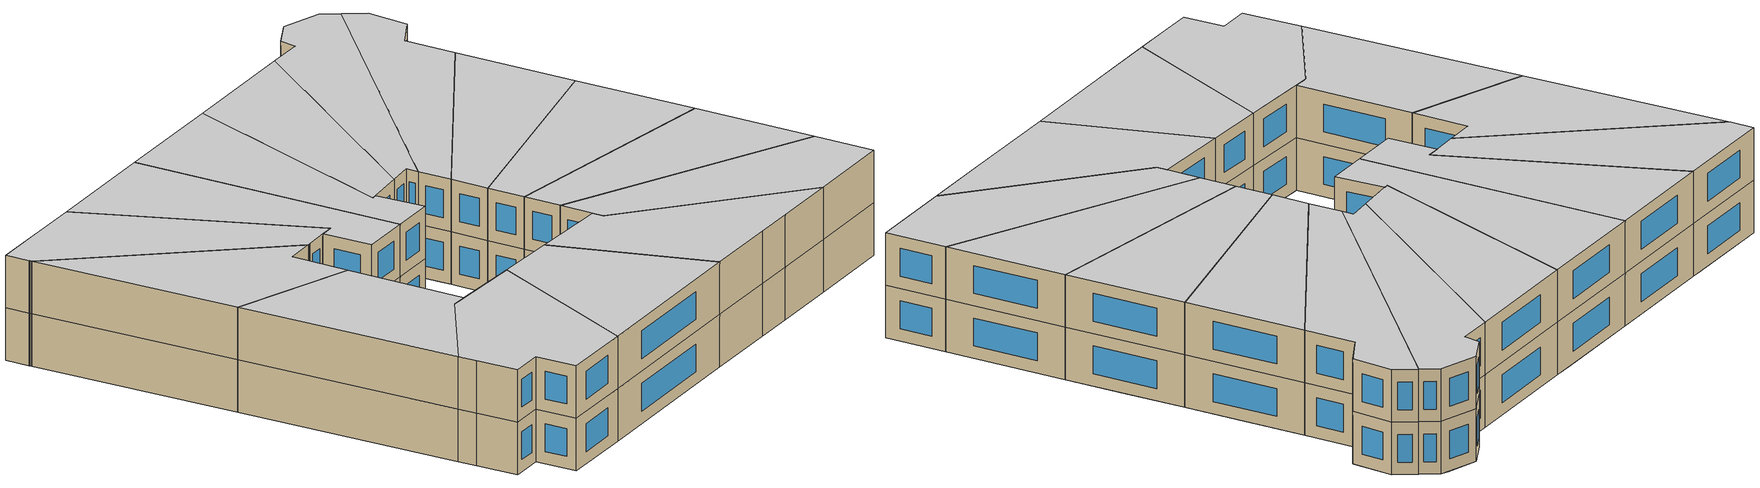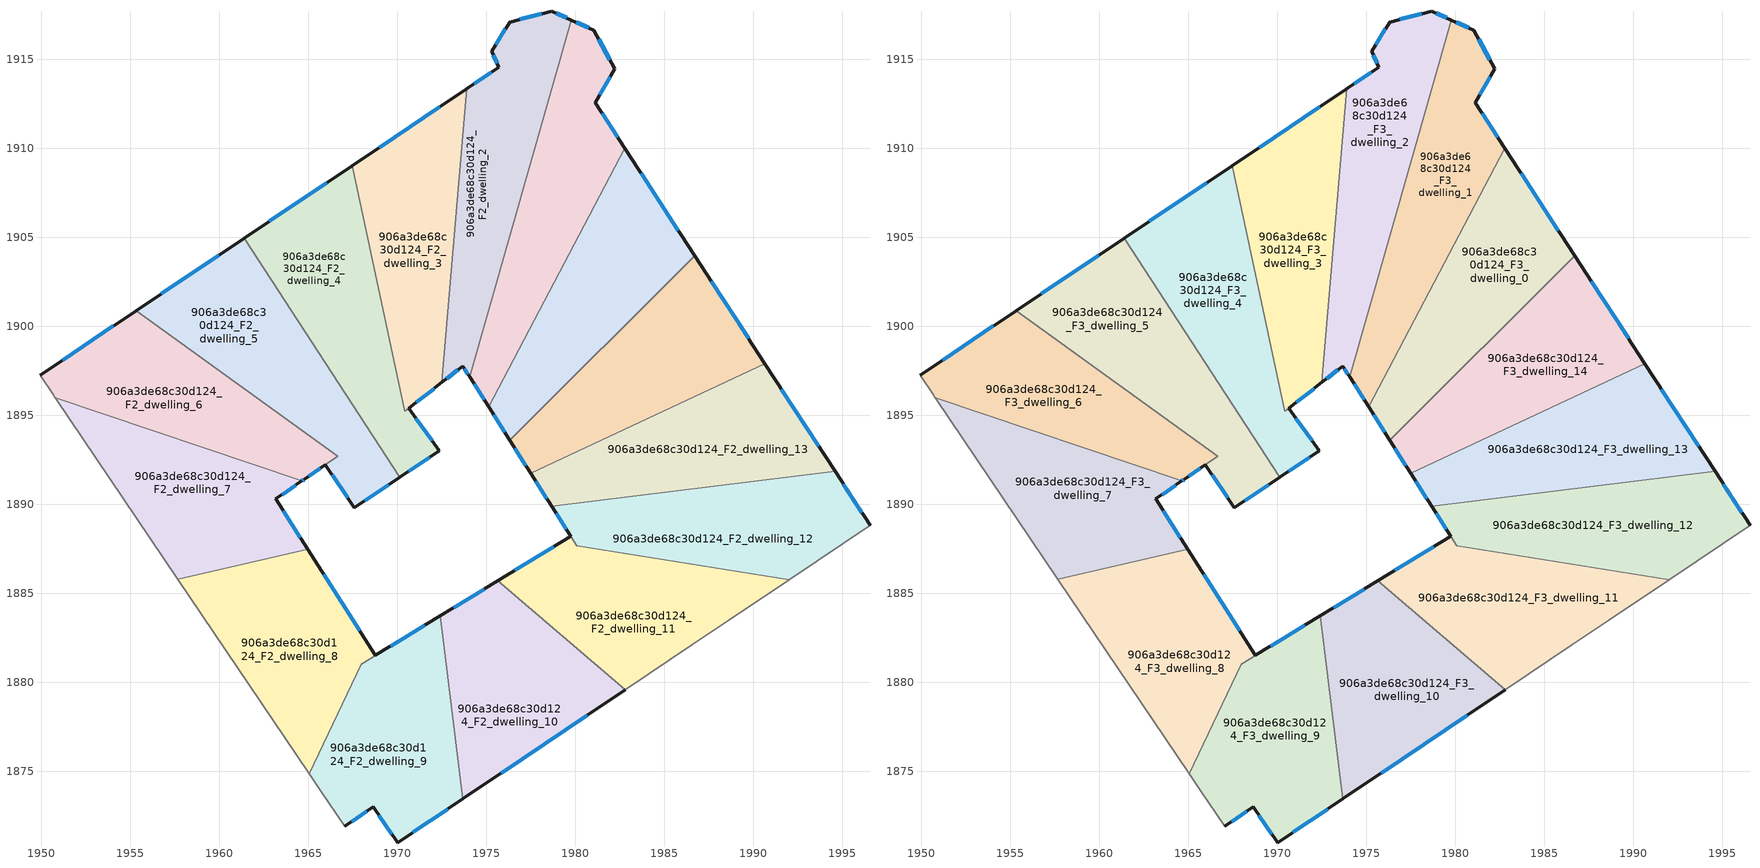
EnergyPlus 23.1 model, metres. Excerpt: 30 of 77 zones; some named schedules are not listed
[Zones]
906a3de68c30d124_F2_dwelling_0
 floor to 906a3de68c30d124_F1_dwelling_13 (EU_floor_Construction): 1982.79,1910 1985,1906.6 1975.81,1894.41 1975.14,1895.46 z6
 floor to 906a3de68c30d124_F1_dwelling_12 (EU_floor_Construction): 1985,1906.6 1986.73,1903.94 1976.34,1893.58 1975.81,1894.41 z6
 wall outside (EU_wall_Construction): 1975.14,1895.46 1976.34,1893.58 / 1986.73,1903.94 1982.79,1910 z6:9
 wall to 906a3de68c30d124_F2_dwelling_1 (EU_wall_Construction): 1982.79,1910 1975.14,1895.46 z6:9
 wall to 906a3de68c30d124_F2_dwelling_14 (EU_wall_Construction): 1976.34,1893.58 1986.73,1903.94 z6:9
 window (EU_Window_Construction): 1975.42,1895.02 1976.05,1894.03 / 1985.8,1905.36 1983.71,1908.58 z6.7:8.3
906a3de68c30d124_F2_dwelling_1
 floor to 906a3de68c30d124_F1_dwelling_14 (EU_floor_Construction): 1981.05,1916.61 1982.2,1914.48 1982.22,1914.45 1981.13,1912.55 1981.3,1912.28 1974.69,1896.17 1974.07,1897.15 1979.77,1917.2 z6
 floor to 906a3de68c30d124_F1_dwelling_13 (EU_floor_Construction): 1981.3,1912.28 1982.79,1910 1975.14,1895.46 1974.69,1896.17 z6
 wall outside (EU_wall_Construction): 1982.79,1910 1981.13,1912.55 1982.22,1914.45 1981.05,1916.61 1979.77,1917.2 / 1974.07,1897.15 1975.14,1895.46 z6:9
 wall to 906a3de68c30d124_F2_dwelling_2 (EU_wall_Construction): 1979.77,1917.2 1974.07,1897.15 z6:9
 window (EU_Window_Construction): 1981.38,1913 1981.97,1914 / 1982.4,1910.6 1981.52,1911.95 / 1974.32,1896.76 1974.89,1895.86 / 1980.75,1916.75 1980.07,1917.06 / 1981.95,1914.96 1981.33,1916.1 z6.7:8.3
906a3de68c30d124_F2_dwelling_10
 floor to 906a3de68c30d124_F1_dwelling_7 (EU_floor_Construction): 1974.82,1885.19 1980.54,1878.04 1973.7,1873.44 1972.42,1883.72 z6
 floor to 906a3de68c30d124_F1_dwelling_8 (EU_floor_Construction): 1982.81,1879.57 1980.54,1878.04 1974.82,1885.19 1975.65,1885.69 z6
 wall outside (EU_wall_Construction): 1975.65,1885.69 1972.41,1883.72 / 1973.7,1873.44 1982.82,1879.57 z6:9
 wall to 906a3de68c30d124_F2_dwelling_11 (EU_wall_Construction): 1982.82,1879.57 1975.65,1885.69 z6:9
 wall to 906a3de68c30d124_F2_dwelling_9 (EU_wall_Construction): 1972.42,1883.71 1973.7,1873.44 z6:9
 window (EU_Window_Construction): 1974.89,1885.23 1973.17,1884.18 / 1975.84,1874.88 1980.67,1878.13 z6.7:8.3
906a3de68c30d124_F2_dwelling_11
 floor to 906a3de68c30d124_F1_dwelling_8 (EU_floor_Construction): 1989.16,1883.82 1988.64,1883.48 1986.6,1882.11 1982.81,1879.57 1975.65,1885.69 1978.03,1887.14 z6
 floor to 906a3de68c30d124_F1_dwelling_9 (EU_floor_Construction): 1992.02,1885.75 1989.16,1883.82 1978.03,1887.14 1979.76,1888.2 1980.09,1887.67 z6
 wall outside (EU_wall_Construction): 1979.76,1888.2 1975.65,1885.69 z6:9
 wall adiabatic (EU_wall_Construction): 1982.82,1879.57 1986.6,1882.11 1988.64,1883.48 1992.02,1885.75 z6:9
 wall to 906a3de68c30d124_F2_dwelling_12 (EU_wall_Construction): 1992.02,1885.75 1980.09,1887.67 1979.76,1888.2 z6:9
 window (EU_Window_Construction): 1978.79,1887.61 1976.61,1886.28 z6.7:8.3
906a3de68c30d124_F2_dwelling_12
 floor to 906a3de68c30d124_F1_dwelling_9 (EU_floor_Construction): 1996.07,1889.58 1996.57,1888.82 1992.02,1885.75 1980.09,1887.67 1979.13,1889.19 z6
 floor to 906a3de68c30d124_F1_dwelling_10 (EU_floor_Construction): 1994.6,1891.84 1996.07,1889.58 1979.13,1889.19 1978.69,1889.87 z6
 wall outside (EU_wall_Construction): 1996.57,1888.82 1994.6,1891.84 / 1978.69,1889.87 1979.75,1888.2 z6:9
 wall to 906a3de68c30d124_F2_dwelling_13 (EU_wall_Construction): 1994.6,1891.84 1978.69,1889.87 z6:9
 wall adiabatic (EU_wall_Construction): 1992.02,1885.75 1996.57,1888.82 z6:9
 window (EU_Window_Construction): 1996.11,1889.53 1995.06,1891.13 / 1978.94,1889.48 1979.51,1888.59 z6.7:8.3
906a3de68c30d124_F2_dwelling_13
 floor adiabatic (EU_floor_Construction): 1990.67,1897.89 1994.6,1891.84 1978.69,1889.87 1977.52,1891.72 z6
 wall outside (EU_wall_Construction): 1977.52,1891.72 1978.69,1889.87 / 1994.6,1891.84 1990.67,1897.89 z6:9
 wall to 906a3de68c30d124_F2_dwelling_14 (EU_wall_Construction): 1990.67,1897.89 1977.52,1891.72 z6:9
 window (EU_Window_Construction): 1977.79,1891.29 1978.42,1890.31 / 1993.68,1893.26 1991.59,1896.47 z6.7:8.3
906a3de68c30d124_F2_dwelling_14
 floor to 906a3de68c30d124_F1_dwelling_11 (EU_floor_Construction): 1988.69,1900.92 1990.67,1897.89 1977.52,1891.72 1976.93,1892.65 z6
 floor to 906a3de68c30d124_F1_dwelling_12 (EU_floor_Construction): 1986.73,1903.94 1988.69,1900.92 1976.93,1892.65 1976.34,1893.58 z6
 wall outside (EU_wall_Construction): 1976.34,1893.58 1977.52,1891.72 / 1990.67,1897.89 1986.73,1903.94 z6:9
 window (EU_Window_Construction): 1976.61,1893.15 1977.24,1892.16 / 1989.74,1899.31 1987.65,1902.52 z6.7:8.3
906a3de68c30d124_F2_dwelling_2
 floor to 906a3de68c30d124_F1_dwelling_15 (EU_floor_Construction): 1978.24,1917.58 1973.72,1897.7 1973.68,1897.76 1972.51,1896.84 1973.9,1913.34 1975.71,1914.55 1975.31,1915.43 1976.33,1917.08 z6
 floor to 906a3de68c30d124_F1_dwelling_14 (EU_floor_Construction): 1979.77,1917.2 1974.07,1897.15 1973.72,1897.7 1978.24,1917.58 1978.69,1917.69 z6
 wall outside (EU_wall_Construction): 1979.77,1917.2 1978.69,1917.69 1976.33,1917.08 1975.31,1915.43 1975.71,1914.55 1973.9,1913.34 / 1972.51,1896.84 1973.68,1897.76 1974.07,1897.15 z6:9
 wall to 906a3de68c30d124_F2_dwelling_3 (EU_wall_Construction): 1973.9,1913.34 1972.51,1896.84 z6:9
 window (EU_Window_Construction): 1975.41,1915.23 1975.62,1914.76 / 1976.09,1916.7 1975.55,1915.82 / 1978.13,1917.55 1976.88,1917.23 / 1979.52,1917.31 1978.94,1917.58 / 1973.78,1897.62 1973.98,1897.29 / 1972.79,1897.05 1973.41,1897.54 / 1975.29,1914.27 1974.33,1913.62 z6.7:8.3
906a3de68c30d124_F2_dwelling_3
 floor adiabatic (EU_floor_Construction): 1973.9,1913.34 1972.51,1896.84 1970.64,1895.38 1970.43,1895.21 1967.47,1909.02 z6
 wall outside (EU_wall_Construction): 1973.9,1913.34 1967.47,1909.02 / 1970.64,1895.38 1972.51,1896.84 z6:9
 wall to 906a3de68c30d124_F2_dwelling_4 (EU_wall_Construction): 1967.47,1909.02 1970.43,1895.21 1970.64,1895.38 z6:9
 window (EU_Window_Construction): 1972.39,1912.32 1968.98,1910.03 / 1971.08,1895.72 1972.07,1896.5 z6.7:8.3
906a3de68c30d124_F2_dwelling_4
 floor to 906a3de68c30d124_F1_dwelling_1 (EU_floor_Construction): 1966.32,1908.25 1970.08,1894.94 1970.64,1895.37 1972.37,1893 1970.14,1891.5 1961.4,1904.94 z6
 floor to 906a3de68c30d124_F1_dwelling_0 (EU_floor_Construction): 1967.47,1909.02 1970.43,1895.21 1970.08,1894.94 1966.32,1908.25 z6
 wall outside (EU_wall_Construction): 1970.14,1891.5 1972.37,1893 1970.64,1895.38 / 1967.47,1909.02 1961.4,1904.94 z6:9
 wall to 906a3de68c30d124_F2_dwelling_5 (EU_wall_Construction): 1961.4,1904.94 1970.14,1891.5 z6:9
 window (EU_Window_Construction): 1970.66,1891.85 1971.85,1892.65 / 1966.05,1908.06 1962.83,1905.9 / 1971.96,1893.56 1971.05,1894.82 z6.7:8.3
906a3de68c30d124_F2_dwelling_5
 floor to 906a3de68c30d124_F1_dwelling_2 (EU_floor_Construction): 1960.63,1904.43 1970.02,1891.42 1967.59,1889.79 1965.98,1892.22 1966.66,1892.7 1955.33,1900.87 z6
 floor to 906a3de68c30d124_F1_dwelling_1 (EU_floor_Construction): 1961.4,1904.94 1970.14,1891.5 1970.02,1891.42 1960.63,1904.43 z6
 wall outside (EU_wall_Construction): 1965.97,1892.22 1967.59,1889.79 1970.14,1891.5 / 1961.4,1904.94 1955.33,1900.87 z6:9
 wall to 906a3de68c30d124_F2_dwelling_6 (EU_wall_Construction): 1955.33,1900.87 1966.66,1892.7 1965.98,1892.22 z6:9
 window (EU_Window_Construction): 1966.36,1891.65 1967.21,1890.36 / 1959.98,1903.99 1956.76,1901.83 / 1968.19,1890.19 1969.54,1891.1 z6.7:8.3
906a3de68c30d124_F2_dwelling_6
 floor to 906a3de68c30d124_F1_dwelling_3 (EU_floor_Construction): 1966.54,1892.61 1964.66,1891.31 1964.65,1891.3 1950.8,1895.97 1950.75,1896.04 1950.7,1896.11 1949.94,1897.25 1954.94,1900.6 z6
 floor to 906a3de68c30d124_F1_dwelling_2 (EU_floor_Construction): 1966.66,1892.7 1966.31,1892.45 1966.54,1892.61 1954.94,1900.6 1955.33,1900.87 z6
 wall outside (EU_wall_Construction): 1955.33,1900.87 1949.94,1897.25 / 1964.65,1891.3 1964.71,1891.34 1964.76,1891.38 1965.97,1892.22 z6:9
 wall adiabatic (EU_wall_Construction): 1949.94,1897.25 1950.7,1896.11 1950.75,1896.04 1950.8,1895.97 z6:9
 wall to 906a3de68c30d124_F2_dwelling_7 (EU_wall_Construction): 1950.8,1895.97 1964.65,1891.3 z6:9
 window (EU_Window_Construction): 1954.07,1900.02 1951.2,1898.1 / 1965.04,1891.57 1965.69,1892.02 / 1964.72,1891.35 1964.75,1891.37 / 1964.67,1891.31 1964.69,1891.33 z6.7:8.3
906a3de68c30d124_F2_dwelling_7
 floor to 906a3de68c30d124_F1_dwelling_4 (EU_floor_Construction): 1964.65,1891.3 1963.19,1890.29 1964.79,1887.78 1957.24,1886.43 1950.81,1895.95 z6
 floor adiabatic (EU_floor_Construction): 1964.65,1891.3 1950.81,1895.95 1950.8,1895.97 z6
 floor to 906a3de68c30d124_F1_dwelling_5 (EU_floor_Construction): 1964.79,1887.78 1964.99,1887.46 1957.69,1885.78 1957.24,1886.43 z6
 wall outside (EU_wall_Construction): 1964.99,1887.46 1963.19,1890.29 1964.65,1891.3 z6:9
 wall adiabatic (EU_wall_Construction): 1950.8,1895.97 1957.69,1885.78 z6:9
 wall to 906a3de68c30d124_F2_dwelling_8 (EU_wall_Construction): 1957.69,1885.78 1964.99,1887.46 z6:9
 window (EU_Window_Construction): 1963.54,1890.53 1964.31,1891.07 / 1964.57,1888.12 1963.61,1889.62 z6.7:8.3
906a3de68c30d124_F2_dwelling_8
 floor to 906a3de68c30d124_F1_dwelling_5 (EU_floor_Construction): 1964.99,1887.46 1968.01,1882.7 1964.16,1876.2 1957.69,1885.78 z6
 floor to 906a3de68c30d124_F1_dwelling_6 (EU_floor_Construction): 1971.56,1883.2 1967.98,1881.01 1965.07,1874.84 1964.16,1876.2 1968.01,1882.7 1968.78,1881.5 z6
 wall outside (EU_wall_Construction): 1972.41,1883.72 1968.78,1881.5 1964.99,1887.46 z6:9
 wall adiabatic (EU_wall_Construction): 1957.69,1885.78 1965.07,1874.84 z6:9
 wall to 906a3de68c30d124_F2_dwelling_9 (EU_wall_Construction): 1967.99,1881.01 1972.42,1883.71 / 1965.07,1874.84 1967.98,1881.01 z6:9
 window (EU_Window_Construction): 1971.56,1883.2 1969.63,1882.02 / 1967.89,1882.9 1965.88,1886.06 z6.7:8.3
906a3de68c30d124_F2_dwelling_9
 floor to 906a3de68c30d124_F1_dwelling_6 (EU_floor_Construction): 1971.84,1883.36 1972.02,1872.31 1970.02,1870.97 1968.66,1872.99 1967.06,1871.91 1965.7,1873.92 1965.07,1874.84 1967.99,1881.01 z6
 floor to 906a3de68c30d124_F1_dwelling_7 (EU_floor_Construction): 1972.42,1883.71 1973.7,1873.44 1972.02,1872.31 1971.84,1883.36 z6
 wall outside (EU_wall_Construction): 1967.06,1871.91 1968.66,1872.99 1970.02,1870.97 1973.7,1873.44 z6:9
 wall adiabatic (EU_wall_Construction): 1965.07,1874.84 1965.7,1873.92 1967.06,1871.91 z6:9
 window (EU_Window_Construction): 1970.89,1871.55 1972.84,1872.86 / 1968.98,1872.51 1969.7,1871.44 / 1967.44,1872.16 1968.29,1872.73 z6.7:8.3
906a3de68c30d124_F3_dwelling_0
 floor to 906a3de68c30d124_F2_dwelling_0 (EU_floor_Construction): 1982.79,1910 1986.73,1903.94 1976.34,1893.58 1975.14,1895.46 z9
 wall outside (EU_wall_Construction): 1975.14,1895.46 1976.34,1893.58 / 1986.73,1903.94 1982.79,1910 z9:12
 wall to 906a3de68c30d124_F3_dwelling_1 (EU_wall_Construction): 1982.79,1910 1975.14,1895.46 z9:12
 wall to 906a3de68c30d124_F3_dwelling_14 (EU_wall_Construction): 1976.34,1893.58 1986.73,1903.94 z9:12
 window (EU_Window_Construction): 1975.42,1895.02 1976.05,1894.03 / 1985.8,1905.36 1983.71,1908.58 z9.7:11.3
 ceiling to 906a3de68c30d124_F4_dwelling_0 (EU_floor_Construction): 1986.73,1903.94 1982.79,1910 1975.14,1895.46 1976.34,1893.58 z12
906a3de68c30d124_F3_dwelling_1
 floor to 906a3de68c30d124_F2_dwelling_1 (EU_floor_Construction): 1981.05,1916.61 1982.22,1914.45 1981.13,1912.55 1982.79,1910 1975.14,1895.46 1974.07,1897.15 1979.77,1917.2 z9
 wall outside (EU_wall_Construction): 1982.79,1910 1981.13,1912.55 1982.22,1914.45 1981.05,1916.61 1979.77,1917.2 / 1974.07,1897.15 1975.14,1895.46 z9:12
 wall to 906a3de68c30d124_F3_dwelling_2 (EU_wall_Construction): 1979.77,1917.2 1974.07,1897.15 z9:12
 window (EU_Window_Construction): 1981.38,1913 1981.97,1914 / 1982.4,1910.6 1981.52,1911.95 / 1974.32,1896.76 1974.89,1895.86 / 1980.75,1916.75 1980.07,1917.06 / 1981.95,1914.96 1981.33,1916.1 z9.7:11.3
 ceiling to 906a3de68c30d124_F4_dwelling_1 (EU_floor_Construction): 1975.14,1895.46 1982.79,1910 1981.13,1912.55 1982.22,1914.45 1981.05,1916.61 1979.77,1917.2 1974.07,1897.15 z12
906a3de68c30d124_F3_dwelling_10
 floor to 906a3de68c30d124_F2_dwelling_10 (EU_floor_Construction): 1982.82,1879.57 1973.7,1873.44 1972.41,1883.72 1975.65,1885.69 z9
 wall outside (EU_wall_Construction): 1975.65,1885.69 1972.41,1883.72 / 1973.7,1873.44 1982.82,1879.57 z9:12
 wall to 906a3de68c30d124_F3_dwelling_11 (EU_wall_Construction): 1982.82,1879.57 1975.65,1885.69 z9:12
 wall to 906a3de68c30d124_F3_dwelling_9 (EU_wall_Construction): 1972.42,1883.71 1973.7,1873.44 z9:12
 window (EU_Window_Construction): 1974.89,1885.23 1973.17,1884.18 / 1975.84,1874.88 1980.67,1878.13 z9.7:11.3
 ceiling to 906a3de68c30d124_F4_dwelling_10 (EU_floor_Construction): 1982.82,1879.57 1975.65,1885.69 1972.41,1883.72 1973.7,1873.44 z12
906a3de68c30d124_F3_dwelling_11
 floor to 906a3de68c30d124_F2_dwelling_11 (EU_floor_Construction): 1992.02,1885.75 1988.64,1883.48 1986.6,1882.11 1982.82,1879.57 1975.65,1885.69 1979.76,1888.2 1980.09,1887.67 z9
 wall outside (EU_wall_Construction): 1979.76,1888.2 1975.65,1885.69 z9:12
 wall adiabatic (EU_wall_Construction): 1982.82,1879.57 1986.6,1882.11 1988.64,1883.48 1992.02,1885.75 z9:12
 wall to 906a3de68c30d124_F3_dwelling_12 (EU_wall_Construction): 1992.02,1885.75 1980.09,1887.67 1979.76,1888.2 z9:12
 window (EU_Window_Construction): 1978.79,1887.61 1976.61,1886.28 z9.7:11.3
 ceiling to 906a3de68c30d124_F4_dwelling_11 (EU_floor_Construction): 1988.64,1883.48 1992.02,1885.75 1980.09,1887.67 1979.76,1888.2 1975.65,1885.69 1982.82,1879.57 1986.6,1882.11 z12
906a3de68c30d124_F3_dwelling_12
 floor to 906a3de68c30d124_F2_dwelling_12 (EU_floor_Construction): 1994.6,1891.84 1996.57,1888.82 1992.02,1885.75 1980.09,1887.67 1978.69,1889.87 z9
 wall outside (EU_wall_Construction): 1996.57,1888.82 1994.6,1891.84 / 1978.69,1889.87 1979.75,1888.2 z9:12
 wall to 906a3de68c30d124_F3_dwelling_13 (EU_wall_Construction): 1994.6,1891.84 1978.69,1889.87 z9:12
 wall adiabatic (EU_wall_Construction): 1992.02,1885.75 1996.57,1888.82 z9:12
 window (EU_Window_Construction): 1996.11,1889.53 1995.06,1891.13 / 1978.94,1889.48 1979.51,1888.59 z9.7:11.3
 ceiling to 906a3de68c30d124_F4_dwelling_12 (EU_floor_Construction): 1996.57,1888.82 1994.6,1891.84 1978.69,1889.87 1980.09,1887.67 1992.02,1885.75 z12
906a3de68c30d124_F3_dwelling_13
 floor to 906a3de68c30d124_F2_dwelling_13 (EU_floor_Construction): 1990.67,1897.89 1994.6,1891.84 1978.69,1889.87 1977.52,1891.72 z9
 wall outside (EU_wall_Construction): 1977.52,1891.72 1978.69,1889.87 / 1994.6,1891.84 1990.67,1897.89 z9:12
 wall to 906a3de68c30d124_F3_dwelling_14 (EU_wall_Construction): 1990.67,1897.89 1977.52,1891.72 z9:12
 window (EU_Window_Construction): 1977.79,1891.29 1978.42,1890.31 / 1993.68,1893.26 1991.59,1896.47 z9.7:11.3
 ceiling to 906a3de68c30d124_F4_dwelling_13 (EU_floor_Construction): 1994.6,1891.84 1990.67,1897.89 1977.52,1891.72 1978.69,1889.87 z12
906a3de68c30d124_F3_dwelling_14
 floor to 906a3de68c30d124_F2_dwelling_14 (EU_floor_Construction): 1986.73,1903.94 1990.67,1897.89 1977.52,1891.72 1976.34,1893.58 z9
 wall outside (EU_wall_Construction): 1976.34,1893.58 1977.52,1891.72 / 1990.67,1897.89 1986.73,1903.94 z9:12
 window (EU_Window_Construction): 1976.61,1893.15 1977.24,1892.16 / 1989.74,1899.31 1987.65,1902.52 z9.7:11.3
 ceiling to 906a3de68c30d124_F4_dwelling_14 (EU_floor_Construction): 1990.67,1897.89 1986.73,1903.94 1976.34,1893.58 1977.52,1891.72 z12
906a3de68c30d124_F3_dwelling_2
 floor to 906a3de68c30d124_F2_dwelling_2 (EU_floor_Construction): 1979.77,1917.2 1974.07,1897.15 1973.68,1897.76 1972.51,1896.84 1973.9,1913.34 1975.71,1914.55 1975.31,1915.43 1976.33,1917.08 1978.69,1917.69 z9
 wall outside (EU_wall_Construction): 1979.77,1917.2 1978.69,1917.69 1976.33,1917.08 1975.31,1915.43 1975.71,1914.55 1973.9,1913.34 / 1972.51,1896.84 1973.68,1897.76 1974.07,1897.15 z9:12
 wall to 906a3de68c30d124_F3_dwelling_3 (EU_wall_Construction): 1973.9,1913.34 1972.51,1896.84 z9:12
 window (EU_Window_Construction): 1975.41,1915.23 1975.62,1914.76 / 1976.09,1916.7 1975.55,1915.82 / 1978.13,1917.55 1976.88,1917.23 / 1979.52,1917.31 1978.94,1917.58 / 1973.78,1897.62 1973.98,1897.29 / 1972.79,1897.05 1973.41,1897.54 / 1975.29,1914.27 1974.33,1913.62 z9.7:11.3
 ceiling to 906a3de68c30d124_F4_dwelling_2 (EU_floor_Construction): 1974.07,1897.15 1979.77,1917.2 1978.69,1917.69 1976.33,1917.08 1975.31,1915.43 1975.71,1914.55 1973.9,1913.34 1972.51,1896.84 1973.68,1897.76 z12
906a3de68c30d124_F3_dwelling_3
 floor to 906a3de68c30d124_F2_dwelling_3 (EU_floor_Construction): 1973.9,1913.34 1972.51,1896.84 1970.64,1895.38 1970.43,1895.21 1967.47,1909.02 z9
 wall outside (EU_wall_Construction): 1973.9,1913.34 1967.47,1909.02 / 1970.64,1895.38 1972.51,1896.84 z9:12
 wall to 906a3de68c30d124_F3_dwelling_4 (EU_wall_Construction): 1967.47,1909.02 1970.43,1895.21 1970.64,1895.38 z9:12
 window (EU_Window_Construction): 1972.39,1912.32 1968.98,1910.03 / 1971.08,1895.72 1972.07,1896.5 z9.7:11.3
 ceiling to 906a3de68c30d124_F4_dwelling_3 (EU_floor_Construction): 1972.51,1896.84 1973.9,1913.34 1967.47,1909.02 1970.43,1895.21 1970.64,1895.38 z12
906a3de68c30d124_F3_dwelling_4
 floor to 906a3de68c30d124_F2_dwelling_4 (EU_floor_Construction): 1967.47,1909.02 1970.43,1895.21 1970.64,1895.38 1972.37,1893 1970.14,1891.5 1961.4,1904.94 z9
 wall outside (EU_wall_Construction): 1970.14,1891.5 1972.37,1893 1970.64,1895.38 / 1967.47,1909.02 1961.4,1904.94 z9:12
 wall to 906a3de68c30d124_F3_dwelling_5 (EU_wall_Construction): 1961.4,1904.94 1970.14,1891.5 z9:12
 window (EU_Window_Construction): 1970.66,1891.85 1971.85,1892.65 / 1966.05,1908.06 1962.83,1905.9 / 1971.96,1893.56 1971.05,1894.82 z9.7:11.3
 ceiling to 906a3de68c30d124_F4_dwelling_4 (EU_floor_Construction): 1972.37,1893 1970.64,1895.38 1970.43,1895.21 1967.47,1909.02 1961.4,1904.94 1970.14,1891.5 z12
906a3de68c30d124_F3_dwelling_5
 floor to 906a3de68c30d124_F2_dwelling_5 (EU_floor_Construction): 1961.4,1904.94 1970.14,1891.5 1967.59,1889.79 1965.97,1892.22 1966.66,1892.7 1955.33,1900.87 z9
 wall outside (EU_wall_Construction): 1965.97,1892.22 1967.59,1889.79 1970.14,1891.5 / 1961.4,1904.94 1955.33,1900.87 z9:12
 wall to 906a3de68c30d124_F3_dwelling_6 (EU_wall_Construction): 1955.33,1900.87 1966.66,1892.7 1965.98,1892.22 z9:12
 window (EU_Window_Construction): 1966.36,1891.65 1967.21,1890.36 / 1959.98,1903.99 1956.76,1901.83 / 1968.19,1890.19 1969.54,1891.1 z9.7:11.3
 ceiling to 906a3de68c30d124_F4_dwelling_5 (EU_floor_Construction): 1970.14,1891.5 1961.4,1904.94 1955.33,1900.87 1966.66,1892.7 1965.97,1892.22 1967.59,1889.79 z12
906a3de68c30d124_F3_dwelling_6
 floor to 906a3de68c30d124_F2_dwelling_6 (EU_floor_Construction): 1966.66,1892.7 1965.97,1892.22 1964.76,1891.38 1964.71,1891.34 1964.65,1891.3 1950.8,1895.97 1950.75,1896.04 1950.7,1896.11 1949.94,1897.25 1955.33,1900.87 z9
 wall outside (EU_wall_Construction): 1955.33,1900.87 1949.94,1897.25 / 1964.65,1891.3 1964.71,1891.34 1964.76,1891.38 1965.97,1892.22 z9:12
 wall adiabatic (EU_wall_Construction): 1949.94,1897.25 1950.7,1896.11 1950.75,1896.04 1950.8,1895.97 z9:12
 wall to 906a3de68c30d124_F3_dwelling_7 (EU_wall_Construction): 1950.8,1895.97 1964.65,1891.3 z9:12
 window (EU_Window_Construction): 1954.07,1900.02 1951.2,1898.1 / 1965.04,1891.57 1965.69,1892.02 / 1964.72,1891.35 1964.75,1891.37 / 1964.67,1891.31 1964.69,1891.33 z9.7:11.3
 ceiling to 906a3de68c30d124_F4_dwelling_6 (EU_floor_Construction): 1965.97,1892.22 1966.66,1892.7 1955.33,1900.87 1949.94,1897.25 1950.7,1896.11 1950.75,1896.04 1950.8,1895.97 1964.65,1891.3 1964.71,1891.34 1964.76,1891.38 z12
906a3de68c30d124_F3_dwelling_7
 floor to 906a3de68c30d124_F2_dwelling_7 (EU_floor_Construction): 1964.65,1891.3 1963.19,1890.29 1964.99,1887.46 1957.69,1885.78 1950.8,1895.97 z9
 wall outside (EU_wall_Construction): 1964.99,1887.46 1963.19,1890.29 1964.65,1891.3 z9:12
 wall adiabatic (EU_wall_Construction): 1950.8,1895.97 1957.69,1885.78 z9:12
 wall to 906a3de68c30d124_F3_dwelling_8 (EU_wall_Construction): 1957.69,1885.78 1964.99,1887.46 z9:12
 window (EU_Window_Construction): 1963.54,1890.53 1964.31,1891.07 / 1964.57,1888.12 1963.61,1889.62 z9.7:11.3
 ceiling to 906a3de68c30d124_F4_dwelling_7 (EU_floor_Construction): 1964.99,1887.46 1963.19,1890.29 1964.65,1891.3 1950.8,1895.97 1957.69,1885.78 z12
906a3de68c30d124_F3_dwelling_8
 floor to 906a3de68c30d124_F2_dwelling_8 (EU_floor_Construction): 1972.42,1883.71 1967.98,1881.01 1965.07,1874.84 1957.69,1885.78 1964.99,1887.46 1968.78,1881.5 z9
 wall outside (EU_wall_Construction): 1972.41,1883.72 1968.78,1881.5 1964.99,1887.46 z9:12
 wall adiabatic (EU_wall_Construction): 1957.69,1885.78 1965.07,1874.84 z9:12
 wall to 906a3de68c30d124_F3_dwelling_9 (EU_wall_Construction): 1967.99,1881.01 1972.42,1883.71 / 1965.07,1874.84 1967.98,1881.01 z9:12
 window (EU_Window_Construction): 1971.56,1883.2 1969.63,1882.02 / 1967.89,1882.9 1965.88,1886.06 z9.7:11.3
 ceiling to 906a3de68c30d124_F4_dwelling_8 (EU_floor_Construction): 1965.07,1874.84 1967.98,1881.01 1972.41,1883.72 1968.78,1881.5 1964.99,1887.46 1957.69,1885.78 z12
906a3de68c30d124_F3_dwelling_9
 floor to 906a3de68c30d124_F2_dwelling_9 (EU_floor_Construction): 1972.42,1883.71 1973.7,1873.44 1970.02,1870.97 1968.66,1872.99 1967.06,1871.91 1965.7,1873.92 1965.07,1874.84 1967.99,1881.01 z9
 wall outside (EU_wall_Construction): 1967.06,1871.91 1968.66,1872.99 1970.02,1870.97 1973.7,1873.44 z9:12
 wall adiabatic (EU_wall_Construction): 1965.07,1874.84 1965.7,1873.92 1967.06,1871.91 z9:12
 window (EU_Window_Construction): 1970.89,1871.55 1972.84,1872.86 / 1968.98,1872.51 1969.7,1871.44 / 1967.44,1872.16 1968.29,1872.73 z9.7:11.3
 ceiling to 906a3de68c30d124_F4_dwelling_9 (EU_floor_Construction): 1973.7,1873.44 1972.42,1883.71 1967.99,1881.01 1965.07,1874.84 1965.7,1873.92 1967.06,1871.91 1968.66,1872.99 1970.02,1870.97 z12
[Building]
EU S2 Campaign: North Axis=0; Terrain=City; Solar Distribution=FullExterior
[Site:Location]
Budapest.Ferenc.Liszt.Intl.AP: Latitude=47.437; Longitude=19.256; Time Zone=1; Elevation=185
[SizingPeriod:WeatherFileDays]
AnnualSizingPeriod: Begin Month=1; Begin Day of Month=1; End Month=12; End Day of Month=31; Day of Week for Start Day=Monday; Use Weather File Daylight Saving Period=No; Use Weather File Rain and Snow Indicators=No
[MATERIAL]
EU_InternalMass_Material: Roughness=MediumRough; Thickness=0.1; Conductivity=1; Density=1800; Specific Heat=900; Thermal Absorptance=0.9; Solar Absorptance=0.7; Visible Absorptance=0.7
[MATERIAL:NOMASS] Roughness=MediumRough; Thermal Absorptance=0.9; Solar Absorptance=0.7; Visible Absorptance=0.7
Name | Thermal Resistance
EU_wall_NoMass | 0.832559
EU_floor_NoMass | 0.872794
[WINDOWMATERIAL:SIMPLEGLAZINGSYSTEM]
EU_Window_SimpleGlazing: UFactor=2.79869; Solar Heat Gain Coefficient=0.75; Visible Transmittance=0.75
[CONSTRUCTION]
EU_wall_Construction: EU_wall_NoMass
EU_floor_Construction: EU_floor_NoMass
EU_Window_Construction: EU_Window_SimpleGlazing
EU_InternalMass_Construction: EU_InternalMass_Material
[ZONE] Type=1; Multiplier=1; Ceiling Height=autocalculate; Floor Area=autocalculate; Part of Total Floor Area=Yes
Name | Volume
906a3de68c30d124_F2_dwelling_0; 906a3de68c30d124_F3_dwelling_0 | 203.259
906a3de68c30d124_F2_dwelling_1; 906a3de68c30d124_F3_dwelling_1 | 203.238
906a3de68c30d124_F2_dwelling_10; 906a3de68c30d124_F3_dwelling_10 | 203.232
906a3de68c30d124_F2_dwelling_11; 906a3de68c30d124_F3_dwelling_11 | 203.94
906a3de68c30d124_F2_dwelling_12 | 202.543
906a3de68c30d124_F3_dwelling_12 | 202.554
906a3de68c30d124_F2_dwelling_13; 906a3de68c30d124_F3_dwelling_13 | 203.258
906a3de68c30d124_F2_dwelling_14; 906a3de68c30d124_F3_dwelling_14 | 203.253
906a3de68c30d124_F2_dwelling_2; 906a3de68c30d124_F3_dwelling_2 | 198.078
906a3de68c30d124_F2_dwelling_3; 906a3de68c30d124_F3_dwelling_3 | 200.462
906a3de68c30d124_F2_dwelling_4; 906a3de68c30d124_F3_dwelling_4 | 211.199
906a3de68c30d124_F2_dwelling_5; 906a3de68c30d124_F3_dwelling_5 | 215.343
906a3de68c30d124_F2_dwelling_6; 906a3de68c30d124_F3_dwelling_6 | 196.663
906a3de68c30d124_F2_dwelling_7; 906a3de68c30d124_F3_dwelling_7 | 197.717
906a3de68c30d124_F2_dwelling_8 | 204.135
906a3de68c30d124_F3_dwelling_8 | 204.172
906a3de68c30d124_F2_dwelling_9; 906a3de68c30d124_F3_dwelling_9 | 202.273
[INTERNALMASS] Construction=EU_InternalMass_Construction
Name | Zone or ZoneList | Surface Area
906a3de68c30d124_F2_dwelling_0_EU_InternalMass | 906a3de68c30d124_F2_dwelling_0 | 67.7528
906a3de68c30d124_F2_dwelling_1_EU_InternalMass | 906a3de68c30d124_F2_dwelling_1 | 67.7459
906a3de68c30d124_F2_dwelling_2_EU_InternalMass | 906a3de68c30d124_F2_dwelling_2 | 66.0201
906a3de68c30d124_F2_dwelling_3_EU_InternalMass | 906a3de68c30d124_F2_dwelling_3 | 66.834
906a3de68c30d124_F2_dwelling_4_EU_InternalMass | 906a3de68c30d124_F2_dwelling_4 | 70.3995
906a3de68c30d124_F2_dwelling_5_EU_InternalMass | 906a3de68c30d124_F2_dwelling_5 | 71.7809
906a3de68c30d124_F2_dwelling_6_EU_InternalMass | 906a3de68c30d124_F2_dwelling_6 | 65.5503
906a3de68c30d124_F2_dwelling_7_EU_InternalMass | 906a3de68c30d124_F2_dwelling_7 | 65.9079
906a3de68c30d124_F2_dwelling_8_EU_InternalMass | 906a3de68c30d124_F2_dwelling_8 | 68.0659
906a3de68c30d124_F2_dwelling_9_EU_InternalMass | 906a3de68c30d124_F2_dwelling_9 | 67.4382
906a3de68c30d124_F2_dwelling_10_EU_InternalMass | 906a3de68c30d124_F2_dwelling_10 | 67.7439
906a3de68c30d124_F2_dwelling_11_EU_InternalMass | 906a3de68c30d124_F2_dwelling_11 | 67.9799
906a3de68c30d124_F2_dwelling_12_EU_InternalMass | 906a3de68c30d124_F2_dwelling_12 | 67.5192
906a3de68c30d124_F2_dwelling_13_EU_InternalMass | 906a3de68c30d124_F2_dwelling_13 | 67.7525
906a3de68c30d124_F2_dwelling_14_EU_InternalMass | 906a3de68c30d124_F2_dwelling_14 | 67.7511
906a3de68c30d124_F3_dwelling_0_EU_InternalMass | 906a3de68c30d124_F3_dwelling_0 | 67.7528
906a3de68c30d124_F3_dwelling_1_EU_InternalMass | 906a3de68c30d124_F3_dwelling_1 | 67.7459
906a3de68c30d124_F3_dwelling_2_EU_InternalMass | 906a3de68c30d124_F3_dwelling_2 | 66.0201
906a3de68c30d124_F3_dwelling_3_EU_InternalMass | 906a3de68c30d124_F3_dwelling_3 | 66.834
906a3de68c30d124_F3_dwelling_4_EU_InternalMass | 906a3de68c30d124_F3_dwelling_4 | 70.3995
906a3de68c30d124_F3_dwelling_5_EU_InternalMass | 906a3de68c30d124_F3_dwelling_5 | 71.7809
906a3de68c30d124_F3_dwelling_6_EU_InternalMass | 906a3de68c30d124_F3_dwelling_6 | 65.5503
906a3de68c30d124_F3_dwelling_7_EU_InternalMass | 906a3de68c30d124_F3_dwelling_7 | 65.9079
906a3de68c30d124_F3_dwelling_8_EU_InternalMass | 906a3de68c30d124_F3_dwelling_8 | 68.0659
906a3de68c30d124_F3_dwelling_9_EU_InternalMass | 906a3de68c30d124_F3_dwelling_9 | 67.4382
906a3de68c30d124_F3_dwelling_10_EU_InternalMass | 906a3de68c30d124_F3_dwelling_10 | 67.7439
906a3de68c30d124_F3_dwelling_11_EU_InternalMass | 906a3de68c30d124_F3_dwelling_11 | 67.9799
906a3de68c30d124_F3_dwelling_12_EU_InternalMass | 906a3de68c30d124_F3_dwelling_12 | 67.5192
906a3de68c30d124_F3_dwelling_13_EU_InternalMass | 906a3de68c30d124_F3_dwelling_13 | 67.7525
906a3de68c30d124_F3_dwelling_14_EU_InternalMass | 906a3de68c30d124_F3_dwelling_14 | 67.7511
[OTHEREQUIPMENT] Fuel Type=Electricity; Design Level Calculation Method=Watts/Area; Power per Zone Floor Area=1; Fraction Latent=0; Fraction Radiant=0; Fraction Lost=0; Carbon Dioxide Generation Rate=0; EndUse Subcategory=EU_Step8_InternalGains
Name | Zone or ZoneList or Space or SpaceList | Schedule
EU_Step8_InternalGain_906a3de68c30d124_F2_dwelling_0_f000 | 906a3de68c30d124_F2_dwelling_0 | EU_Step8_GainSchedule_906a3de68c30d124_F2_dwelling_0_f000
EU_Step8_InternalGain_906a3de68c30d124_F2_dwelling_1_f000 | 906a3de68c30d124_F2_dwelling_1 | EU_Step8_GainSchedule_906a3de68c30d124_F2_dwelling_1_f000
EU_Step8_InternalGain_906a3de68c30d124_F2_dwelling_2_f000 | 906a3de68c30d124_F2_dwelling_2 | EU_Step8_GainSchedule_906a3de68c30d124_F2_dwelling_2_f000
EU_Step8_InternalGain_906a3de68c30d124_F2_dwelling_3_f000 | 906a3de68c30d124_F2_dwelling_3 | EU_Step8_GainSchedule_906a3de68c30d124_F2_dwelling_3_f000
EU_Step8_InternalGain_906a3de68c30d124_F2_dwelling_4_f000 | 906a3de68c30d124_F2_dwelling_4 | EU_Step8_GainSchedule_906a3de68c30d124_F2_dwelling_4_f000
EU_Step8_InternalGain_906a3de68c30d124_F2_dwelling_5_f000 | 906a3de68c30d124_F2_dwelling_5 | EU_Step8_GainSchedule_906a3de68c30d124_F2_dwelling_5_f000
EU_Step8_InternalGain_906a3de68c30d124_F2_dwelling_6_f000 | 906a3de68c30d124_F2_dwelling_6 | EU_Step8_GainSchedule_906a3de68c30d124_F2_dwelling_6_f000
EU_Step8_InternalGain_906a3de68c30d124_F2_dwelling_7_f000 | 906a3de68c30d124_F2_dwelling_7 | EU_Step8_GainSchedule_906a3de68c30d124_F2_dwelling_7_f000
EU_Step8_InternalGain_906a3de68c30d124_F2_dwelling_8_f000 | 906a3de68c30d124_F2_dwelling_8 | EU_Step8_GainSchedule_906a3de68c30d124_F2_dwelling_8_f000
EU_Step8_InternalGain_906a3de68c30d124_F2_dwelling_9_f000 | 906a3de68c30d124_F2_dwelling_9 | EU_Step8_GainSchedule_906a3de68c30d124_F2_dwelling_9_f000
EU_Step8_InternalGain_906a3de68c30d124_F2_dwelling_10_f000 | 906a3de68c30d124_F2_dwelling_10 | EU_Step8_GainSchedule_906a3de68c30d124_F2_dwelling_10_f000
EU_Step8_InternalGain_906a3de68c30d124_F2_dwelling_11_f000 | 906a3de68c30d124_F2_dwelling_11 | EU_Step8_GainSchedule_906a3de68c30d124_F2_dwelling_11_f000
EU_Step8_InternalGain_906a3de68c30d124_F2_dwelling_12_f000 | 906a3de68c30d124_F2_dwelling_12 | EU_Step8_GainSchedule_906a3de68c30d124_F2_dwelling_12_f000
EU_Step8_InternalGain_906a3de68c30d124_F2_dwelling_13_f000 | 906a3de68c30d124_F2_dwelling_13 | EU_Step8_GainSchedule_906a3de68c30d124_F2_dwelling_13_f000
EU_Step8_InternalGain_906a3de68c30d124_F2_dwelling_14_f000 | 906a3de68c30d124_F2_dwelling_14 | EU_Step8_GainSchedule_906a3de68c30d124_F2_dwelling_14_f000
EU_Step8_InternalGain_906a3de68c30d124_F3_dwelling_0_f000 | 906a3de68c30d124_F3_dwelling_0 | EU_Step8_GainSchedule_906a3de68c30d124_F3_dwelling_0_f000
EU_Step8_InternalGain_906a3de68c30d124_F3_dwelling_1_f000 | 906a3de68c30d124_F3_dwelling_1 | EU_Step8_GainSchedule_906a3de68c30d124_F3_dwelling_1_f000
EU_Step8_InternalGain_906a3de68c30d124_F3_dwelling_2_f000 | 906a3de68c30d124_F3_dwelling_2 | EU_Step8_GainSchedule_906a3de68c30d124_F3_dwelling_2_f000
EU_Step8_InternalGain_906a3de68c30d124_F3_dwelling_3_f000 | 906a3de68c30d124_F3_dwelling_3 | EU_Step8_GainSchedule_906a3de68c30d124_F3_dwelling_3_f000
EU_Step8_InternalGain_906a3de68c30d124_F3_dwelling_4_f000 | 906a3de68c30d124_F3_dwelling_4 | EU_Step8_GainSchedule_906a3de68c30d124_F3_dwelling_4_f000
EU_Step8_InternalGain_906a3de68c30d124_F3_dwelling_5_f000 | 906a3de68c30d124_F3_dwelling_5 | EU_Step8_GainSchedule_906a3de68c30d124_F3_dwelling_5_f000
EU_Step8_InternalGain_906a3de68c30d124_F3_dwelling_6_f000 | 906a3de68c30d124_F3_dwelling_6 | EU_Step8_GainSchedule_906a3de68c30d124_F3_dwelling_6_f000
EU_Step8_InternalGain_906a3de68c30d124_F3_dwelling_7_f000 | 906a3de68c30d124_F3_dwelling_7 | EU_Step8_GainSchedule_906a3de68c30d124_F3_dwelling_7_f000
EU_Step8_InternalGain_906a3de68c30d124_F3_dwelling_8_f000 | 906a3de68c30d124_F3_dwelling_8 | EU_Step8_GainSchedule_906a3de68c30d124_F3_dwelling_8_f000
EU_Step8_InternalGain_906a3de68c30d124_F3_dwelling_9_f000 | 906a3de68c30d124_F3_dwelling_9 | EU_Step8_GainSchedule_906a3de68c30d124_F3_dwelling_9_f000
EU_Step8_InternalGain_906a3de68c30d124_F3_dwelling_10_f000 | 906a3de68c30d124_F3_dwelling_10 | EU_Step8_GainSchedule_906a3de68c30d124_F3_dwelling_10_f000
EU_Step8_InternalGain_906a3de68c30d124_F3_dwelling_11_f000 | 906a3de68c30d124_F3_dwelling_11 | EU_Step8_GainSchedule_906a3de68c30d124_F3_dwelling_11_f000
EU_Step8_InternalGain_906a3de68c30d124_F3_dwelling_12_f000 | 906a3de68c30d124_F3_dwelling_12 | EU_Step8_GainSchedule_906a3de68c30d124_F3_dwelling_12_f000
EU_Step8_InternalGain_906a3de68c30d124_F3_dwelling_13_f000 | 906a3de68c30d124_F3_dwelling_13 | EU_Step8_GainSchedule_906a3de68c30d124_F3_dwelling_13_f000
EU_Step8_InternalGain_906a3de68c30d124_F3_dwelling_14_f000 | 906a3de68c30d124_F3_dwelling_14 | EU_Step8_GainSchedule_906a3de68c30d124_F3_dwelling_14_f000
[ZONEVENTILATION:DESIGNFLOWRATE] Schedule=EU_AlwaysOn; Design Flow Rate Calculation Method=AirChanges/Hour; Air Changes per Hour=0.475469; Ventilation Type=Natural; Fan Pressure Rise=0; Fan Total Efficiency=1; Constant Term Coefficient=1; Temperature Term Coefficient=0; Velocity Term Coefficient=0; Velocity Squared Term Coefficient=0; Minimum Indoor Temperature=-100; Maximum Indoor Temperature=100; Delta Temperature=-100; Minimum Outdoor Temperature=-100; Maximum Outdoor Temperature=100; Maximum Wind Speed=40
Name | Zone or ZoneList or Space or SpaceList
EU_ConstantAir_906a3de68c30d124_F2_dwelling_0 | 906a3de68c30d124_F2_dwelling_0
EU_ConstantAir_906a3de68c30d124_F2_dwelling_1 | 906a3de68c30d124_F2_dwelling_1
EU_ConstantAir_906a3de68c30d124_F2_dwelling_2 | 906a3de68c30d124_F2_dwelling_2
EU_ConstantAir_906a3de68c30d124_F2_dwelling_3 | 906a3de68c30d124_F2_dwelling_3
EU_ConstantAir_906a3de68c30d124_F2_dwelling_4 | 906a3de68c30d124_F2_dwelling_4
EU_ConstantAir_906a3de68c30d124_F2_dwelling_5 | 906a3de68c30d124_F2_dwelling_5
EU_ConstantAir_906a3de68c30d124_F2_dwelling_6 | 906a3de68c30d124_F2_dwelling_6
EU_ConstantAir_906a3de68c30d124_F2_dwelling_7 | 906a3de68c30d124_F2_dwelling_7
EU_ConstantAir_906a3de68c30d124_F2_dwelling_8 | 906a3de68c30d124_F2_dwelling_8
EU_ConstantAir_906a3de68c30d124_F2_dwelling_9 | 906a3de68c30d124_F2_dwelling_9
EU_ConstantAir_906a3de68c30d124_F2_dwelling_10 | 906a3de68c30d124_F2_dwelling_10
EU_ConstantAir_906a3de68c30d124_F2_dwelling_11 | 906a3de68c30d124_F2_dwelling_11
EU_ConstantAir_906a3de68c30d124_F2_dwelling_12 | 906a3de68c30d124_F2_dwelling_12
EU_ConstantAir_906a3de68c30d124_F2_dwelling_13 | 906a3de68c30d124_F2_dwelling_13
EU_ConstantAir_906a3de68c30d124_F2_dwelling_14 | 906a3de68c30d124_F2_dwelling_14
EU_ConstantAir_906a3de68c30d124_F3_dwelling_0 | 906a3de68c30d124_F3_dwelling_0
EU_ConstantAir_906a3de68c30d124_F3_dwelling_1 | 906a3de68c30d124_F3_dwelling_1
EU_ConstantAir_906a3de68c30d124_F3_dwelling_2 | 906a3de68c30d124_F3_dwelling_2
EU_ConstantAir_906a3de68c30d124_F3_dwelling_3 | 906a3de68c30d124_F3_dwelling_3
EU_ConstantAir_906a3de68c30d124_F3_dwelling_4 | 906a3de68c30d124_F3_dwelling_4
EU_ConstantAir_906a3de68c30d124_F3_dwelling_5 | 906a3de68c30d124_F3_dwelling_5
EU_ConstantAir_906a3de68c30d124_F3_dwelling_6 | 906a3de68c30d124_F3_dwelling_6
EU_ConstantAir_906a3de68c30d124_F3_dwelling_7 | 906a3de68c30d124_F3_dwelling_7
EU_ConstantAir_906a3de68c30d124_F3_dwelling_8 | 906a3de68c30d124_F3_dwelling_8
EU_ConstantAir_906a3de68c30d124_F3_dwelling_9 | 906a3de68c30d124_F3_dwelling_9
EU_ConstantAir_906a3de68c30d124_F3_dwelling_10 | 906a3de68c30d124_F3_dwelling_10
EU_ConstantAir_906a3de68c30d124_F3_dwelling_11 | 906a3de68c30d124_F3_dwelling_11
EU_ConstantAir_906a3de68c30d124_F3_dwelling_12 | 906a3de68c30d124_F3_dwelling_12
EU_ConstantAir_906a3de68c30d124_F3_dwelling_13 | 906a3de68c30d124_F3_dwelling_13
EU_ConstantAir_906a3de68c30d124_F3_dwelling_14 | 906a3de68c30d124_F3_dwelling_14
[HVACTEMPLATE:ZONE:IDEALLOADSAIRSYSTEM] System Availability Schedule=EU_AlwaysOn; Maximum Heating Supply Air Temperature=50; Minimum Cooling Supply Air Temperature=13; Maximum Heating Supply Air Humidity Ratio=0.0156; Minimum Cooling Supply Air Humidity Ratio=0.0077; Heating Limit=NoLimit; Cooling Limit=NoLimit; Heating Availability Schedule=EU_AlwaysOn; Cooling Availability Schedule=EU_CoolingOff; Dehumidification Control Type=ConstantSensibleHeatRatio; Cooling Sensible Heat Ratio=0.7; Dehumidification Setpoint=60; Humidification Control Type=None; Humidification Setpoint=30; Outdoor Air Method=None; Outdoor Air Flow Rate per Person=0.00944; Outdoor Air Flow Rate per Zone Floor Area=0; Outdoor Air Flow Rate per Zone=0; Demand Controlled Ventilation Type=None; Outdoor Air Economizer Type=NoEconomizer; Heat Recovery Type=None; Sensible Heat Recovery Effectiveness=0.7; Latent Heat Recovery Effectiveness=0.65
Name | Template Thermostat
906a3de68c30d124_F2_dwelling_0 | EU_HeatOnly_906a3de68c30d124_F2_dwelling_0
906a3de68c30d124_F2_dwelling_1 | EU_HeatOnly_906a3de68c30d124_F2_dwelling_1
906a3de68c30d124_F2_dwelling_2 | EU_HeatOnly_906a3de68c30d124_F2_dwelling_2
906a3de68c30d124_F2_dwelling_3 | EU_HeatOnly_906a3de68c30d124_F2_dwelling_3
906a3de68c30d124_F2_dwelling_4 | EU_HeatOnly_906a3de68c30d124_F2_dwelling_4
906a3de68c30d124_F2_dwelling_5 | EU_HeatOnly_906a3de68c30d124_F2_dwelling_5
906a3de68c30d124_F2_dwelling_6 | EU_HeatOnly_906a3de68c30d124_F2_dwelling_6
906a3de68c30d124_F2_dwelling_7 | EU_HeatOnly_906a3de68c30d124_F2_dwelling_7
906a3de68c30d124_F2_dwelling_8 | EU_HeatOnly_906a3de68c30d124_F2_dwelling_8
906a3de68c30d124_F2_dwelling_9 | EU_HeatOnly_906a3de68c30d124_F2_dwelling_9
906a3de68c30d124_F2_dwelling_10 | EU_HeatOnly_906a3de68c30d124_F2_dwelling_10
906a3de68c30d124_F2_dwelling_11 | EU_HeatOnly_906a3de68c30d124_F2_dwelling_11
906a3de68c30d124_F2_dwelling_12 | EU_HeatOnly_906a3de68c30d124_F2_dwelling_12
906a3de68c30d124_F2_dwelling_13 | EU_HeatOnly_906a3de68c30d124_F2_dwelling_13
906a3de68c30d124_F2_dwelling_14 | EU_HeatOnly_906a3de68c30d124_F2_dwelling_14
906a3de68c30d124_F3_dwelling_0 | EU_HeatOnly_906a3de68c30d124_F3_dwelling_0
906a3de68c30d124_F3_dwelling_1 | EU_HeatOnly_906a3de68c30d124_F3_dwelling_1
906a3de68c30d124_F3_dwelling_2 | EU_HeatOnly_906a3de68c30d124_F3_dwelling_2
906a3de68c30d124_F3_dwelling_3 | EU_HeatOnly_906a3de68c30d124_F3_dwelling_3
906a3de68c30d124_F3_dwelling_4 | EU_HeatOnly_906a3de68c30d124_F3_dwelling_4
906a3de68c30d124_F3_dwelling_5 | EU_HeatOnly_906a3de68c30d124_F3_dwelling_5
906a3de68c30d124_F3_dwelling_6 | EU_HeatOnly_906a3de68c30d124_F3_dwelling_6
906a3de68c30d124_F3_dwelling_7 | EU_HeatOnly_906a3de68c30d124_F3_dwelling_7
906a3de68c30d124_F3_dwelling_8 | EU_HeatOnly_906a3de68c30d124_F3_dwelling_8
906a3de68c30d124_F3_dwelling_9 | EU_HeatOnly_906a3de68c30d124_F3_dwelling_9
906a3de68c30d124_F3_dwelling_10 | EU_HeatOnly_906a3de68c30d124_F3_dwelling_10
906a3de68c30d124_F3_dwelling_11 | EU_HeatOnly_906a3de68c30d124_F3_dwelling_11
906a3de68c30d124_F3_dwelling_12 | EU_HeatOnly_906a3de68c30d124_F3_dwelling_12
906a3de68c30d124_F3_dwelling_13 | EU_HeatOnly_906a3de68c30d124_F3_dwelling_13
906a3de68c30d124_F3_dwelling_14 | EU_HeatOnly_906a3de68c30d124_F3_dwelling_14
[SIZING:ZONE] Zone Cooling Design Supply Air Temperature Input Method=SupplyAirTemperature; Zone Cooling Design Supply Air Temperature=13; Zone Heating Design Supply Air Temperature Input Method=SupplyAirTemperature; Zone Heating Design Supply Air Temperature=50; Zone Cooling Design Supply Air Humidity Ratio=0.008; Zone Heating Design Supply Air Humidity Ratio=0.008; Cooling Design Air Flow Method=DesignDay; Cooling Design Air Flow Rate=0; Cooling Minimum Air Flow per Zone Floor Area=0.000762; Cooling Minimum Air Flow=0; Cooling Minimum Air Flow Fraction=0.2; Heating Design Air Flow Method=DesignDay; Heating Design Air Flow Rate=0; Heating Maximum Air Flow per Zone Floor Area=0.002032; Heating Maximum Air Flow=0.141576; Heating Maximum Air Flow Fraction=0.3; Account for Dedicated Outdoor Air System=No; Dedicated Outdoor Air System Control Strategy=NeutralSupplyAir; Dedicated Outdoor Air Low Setpoint Temperature for Design=autosize; Dedicated Outdoor Air High Setpoint Temperature for Design=autosize; Zone Load Sizing Method=Sensible Load Only No Latent Load; Zone Latent Cooling Design Supply Air Humidity Ratio Input Method=HumidityRatioDifference; Zone Cooling Design Supply Air Humidity Ratio Difference=0.005; Zone Latent Heating Design Supply Air Humidity Ratio Input Method=HumidityRatioDifference; Zone Humidification Design Supply Air Humidity Ratio Difference=0.005
906a3de68c30d124_F2_dwelling_0; 906a3de68c30d124_F2_dwelling_1; 906a3de68c30d124_F2_dwelling_2; 906a3de68c30d124_F2_dwelling_3; 906a3de68c30d124_F2_dwelling_4; 906a3de68c30d124_F2_dwelling_5; 906a3de68c30d124_F2_dwelling_6; 906a3de68c30d124_F2_dwelling_7; 906a3de68c30d124_F2_dwelling_8; 906a3de68c30d124_F2_dwelling_9; 906a3de68c30d124_F2_dwelling_10; 906a3de68c30d124_F2_dwelling_11; 906a3de68c30d124_F2_dwelling_12; 906a3de68c30d124_F2_dwelling_13; 906a3de68c30d124_F2_dwelling_14; 906a3de68c30d124_F3_dwelling_0; 906a3de68c30d124_F3_dwelling_1; 906a3de68c30d124_F3_dwelling_2; 906a3de68c30d124_F3_dwelling_3; 906a3de68c30d124_F3_dwelling_4; 906a3de68c30d124_F3_dwelling_5; 906a3de68c30d124_F3_dwelling_6; 906a3de68c30d124_F3_dwelling_7; 906a3de68c30d124_F3_dwelling_8; 906a3de68c30d124_F3_dwelling_9; 906a3de68c30d124_F3_dwelling_10; 906a3de68c30d124_F3_dwelling_11; 906a3de68c30d124_F3_dwelling_12; 906a3de68c30d124_F3_dwelling_13; 906a3de68c30d124_F3_dwelling_14
[SCHEDULE:FILE] Column Number=1; Rows to Skip at Top=0; Number of Hours of Data=8760; Column Separator=Comma; Interpolate to Timestep=No; Minutes per Item=60; Adjust Schedule for Daylight Savings=Yes
Name | File
EU_Step8_GainSchedule_906a3de68c30d124_F2_dwelling_0_f000 | ../../schedules/906a3de68c30d124/906a3de68c30d124_F2_dwelling_0_f000_gain.csv
EU_Step8_GainSchedule_906a3de68c30d124_F2_dwelling_1_f000 | ../../schedules/906a3de68c30d124/906a3de68c30d124_F2_dwelling_1_f000_gain.csv
EU_Step8_GainSchedule_906a3de68c30d124_F2_dwelling_2_f000 | ../../schedules/906a3de68c30d124/906a3de68c30d124_F2_dwelling_2_f000_gain.csv
EU_Step8_GainSchedule_906a3de68c30d124_F2_dwelling_3_f000 | ../../schedules/906a3de68c30d124/906a3de68c30d124_F2_dwelling_3_f000_gain.csv
EU_Step8_GainSchedule_906a3de68c30d124_F2_dwelling_4_f000 | ../../schedules/906a3de68c30d124/906a3de68c30d124_F2_dwelling_4_f000_gain.csv
EU_Step8_GainSchedule_906a3de68c30d124_F2_dwelling_5_f000 | ../../schedules/906a3de68c30d124/906a3de68c30d124_F2_dwelling_5_f000_gain.csv
EU_Step8_GainSchedule_906a3de68c30d124_F2_dwelling_6_f000 | ../../schedules/906a3de68c30d124/906a3de68c30d124_F2_dwelling_6_f000_gain.csv
EU_Step8_GainSchedule_906a3de68c30d124_F2_dwelling_7_f000 | ../../schedules/906a3de68c30d124/906a3de68c30d124_F2_dwelling_7_f000_gain.csv
EU_Step8_GainSchedule_906a3de68c30d124_F2_dwelling_8_f000 | ../../schedules/906a3de68c30d124/906a3de68c30d124_F2_dwelling_8_f000_gain.csv
EU_Step8_GainSchedule_906a3de68c30d124_F2_dwelling_9_f000 | ../../schedules/906a3de68c30d124/906a3de68c30d124_F2_dwelling_9_f000_gain.csv
EU_Step8_GainSchedule_906a3de68c30d124_F2_dwelling_10_f000 | ../../schedules/906a3de68c30d124/906a3de68c30d124_F2_dwelling_10_f000_gain.csv
EU_Step8_GainSchedule_906a3de68c30d124_F2_dwelling_11_f000 | ../../schedules/906a3de68c30d124/906a3de68c30d124_F2_dwelling_11_f000_gain.csv
EU_Step8_GainSchedule_906a3de68c30d124_F2_dwelling_12_f000 | ../../schedules/906a3de68c30d124/906a3de68c30d124_F2_dwelling_12_f000_gain.csv
EU_Step8_GainSchedule_906a3de68c30d124_F2_dwelling_13_f000 | ../../schedules/906a3de68c30d124/906a3de68c30d124_F2_dwelling_13_f000_gain.csv
EU_Step8_GainSchedule_906a3de68c30d124_F2_dwelling_14_f000 | ../../schedules/906a3de68c30d124/906a3de68c30d124_F2_dwelling_14_f000_gain.csv
EU_Step8_GainSchedule_906a3de68c30d124_F3_dwelling_0_f000 | ../../schedules/906a3de68c30d124/906a3de68c30d124_F3_dwelling_0_f000_gain.csv
EU_Step8_GainSchedule_906a3de68c30d124_F3_dwelling_1_f000 | ../../schedules/906a3de68c30d124/906a3de68c30d124_F3_dwelling_1_f000_gain.csv
EU_Step8_GainSchedule_906a3de68c30d124_F3_dwelling_2_f000 | ../../schedules/906a3de68c30d124/906a3de68c30d124_F3_dwelling_2_f000_gain.csv
EU_Step8_GainSchedule_906a3de68c30d124_F3_dwelling_3_f000 | ../../schedules/906a3de68c30d124/906a3de68c30d124_F3_dwelling_3_f000_gain.csv
